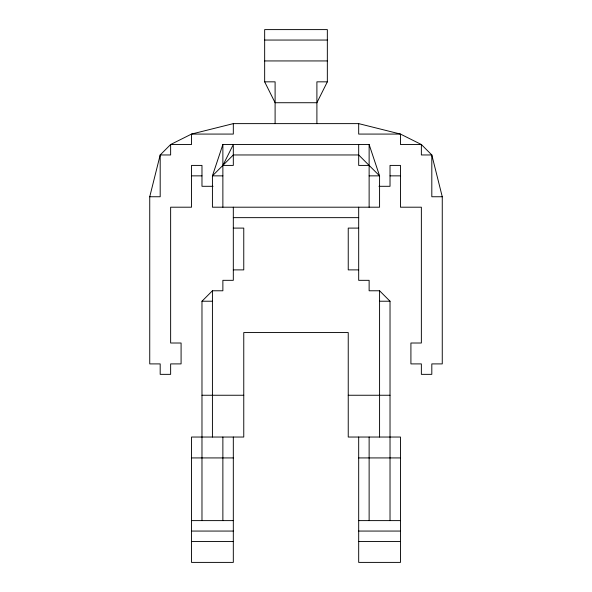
<?xml version="1.0" encoding="UTF-8"?>
<svg xmlns="http://www.w3.org/2000/svg" width="592" height="592" viewBox="0 0 592 592"><rect width="100%" height="100%" fill="white"/><g stroke="black" fill="none" stroke-linecap="round" stroke-linejoin="round"><path stroke-width="0.89" d="M358.685 144.515L358.685 165.412L369.127 165.412M213.039 186.302L201.976 186.302L201.976 165.412L191.527 165.412L191.527 207.2L170.637 207.2L170.637 343.012L181.085 343.012L181.085 363.902L170.637 363.902L170.637 374.351L160.188 374.351L160.188 363.902L149.739 363.902L149.739 196.751L160.188 154.963L170.637 144.515L191.527 134.073L233.315 123.624L358.685 123.624L400.473 134.073L421.363 144.515L431.812 154.963L442.261 196.751L442.261 363.902L431.812 363.902L431.812 374.351L421.363 374.351L421.363 363.902L410.915 363.902L410.915 343.012L421.363 343.012L421.363 207.2L400.473 207.2L400.473 165.412L390.024 165.412L390.024 186.302L378.961 186.302M222.873 144.515L212.424 175.861L212.424 207.2L379.576 207.2L379.576 175.861L369.127 144.515L222.873 144.515L222.873 207.2M327.339 81.837L316.898 102.727L275.102 102.727L264.661 81.837L264.661 29.6L327.339 29.6L327.339 81.837L316.898 81.837L316.898 123.624M201.976 520.612L201.976 301.224L212.424 290.776L222.873 290.776L222.873 280.327L233.315 280.327L233.315 207.2M264.661 40.049L327.339 40.049M264.661 60.939L327.339 60.939M264.661 81.837L275.102 81.837L275.102 123.624M191.527 175.861L201.976 175.861M222.873 175.861L212.424 175.861L233.315 154.963L358.685 154.963L379.576 175.861L369.127 175.861M390.024 175.861L400.473 175.861M149.739 196.751L160.188 196.751L160.188 154.963L170.637 154.963L170.637 144.515L191.527 144.515L191.527 134.073L233.315 134.073L233.315 123.624M442.261 196.751L431.812 196.751L431.812 154.963L421.363 154.963L421.363 144.515L400.473 144.515L400.473 134.073L358.685 134.073L358.685 123.624M233.315 217.649L358.685 217.649M233.315 228.098L243.763 228.098L243.763 269.885L233.315 269.885M358.685 228.098L348.237 228.098L348.237 269.885L358.685 269.885M390.024 520.612L390.024 301.224L379.576 290.776L369.127 290.776L369.127 280.327L358.685 280.327L358.685 207.2M201.976 301.224L212.424 301.224M379.576 301.224L390.024 301.224M201.976 395.249L243.763 395.249M348.237 395.249L390.024 395.249M191.527 457.927L233.315 457.927M358.685 457.927L400.473 457.927M191.527 520.612L233.315 520.612M358.685 520.612L400.473 520.612M191.527 531.061L233.315 531.061M358.685 531.061L400.473 531.061M191.527 541.502L233.315 541.502M358.685 541.502L400.473 541.502M379.576 290.776L379.576 437.037M369.127 144.515L369.127 207.2M369.127 437.037L369.127 520.612M358.685 437.037L358.685 562.4L400.473 562.4L400.473 437.037L348.237 437.037L348.237 332.563L243.763 332.563L243.763 437.037L191.527 437.037L191.527 562.4L233.315 562.4L233.315 437.037M222.873 437.037L222.873 520.612M212.424 290.776L212.424 437.037M233.315 154.963L233.315 165.412L222.873 165.412L233.315 144.515L233.315 154.963"/></g></svg>
